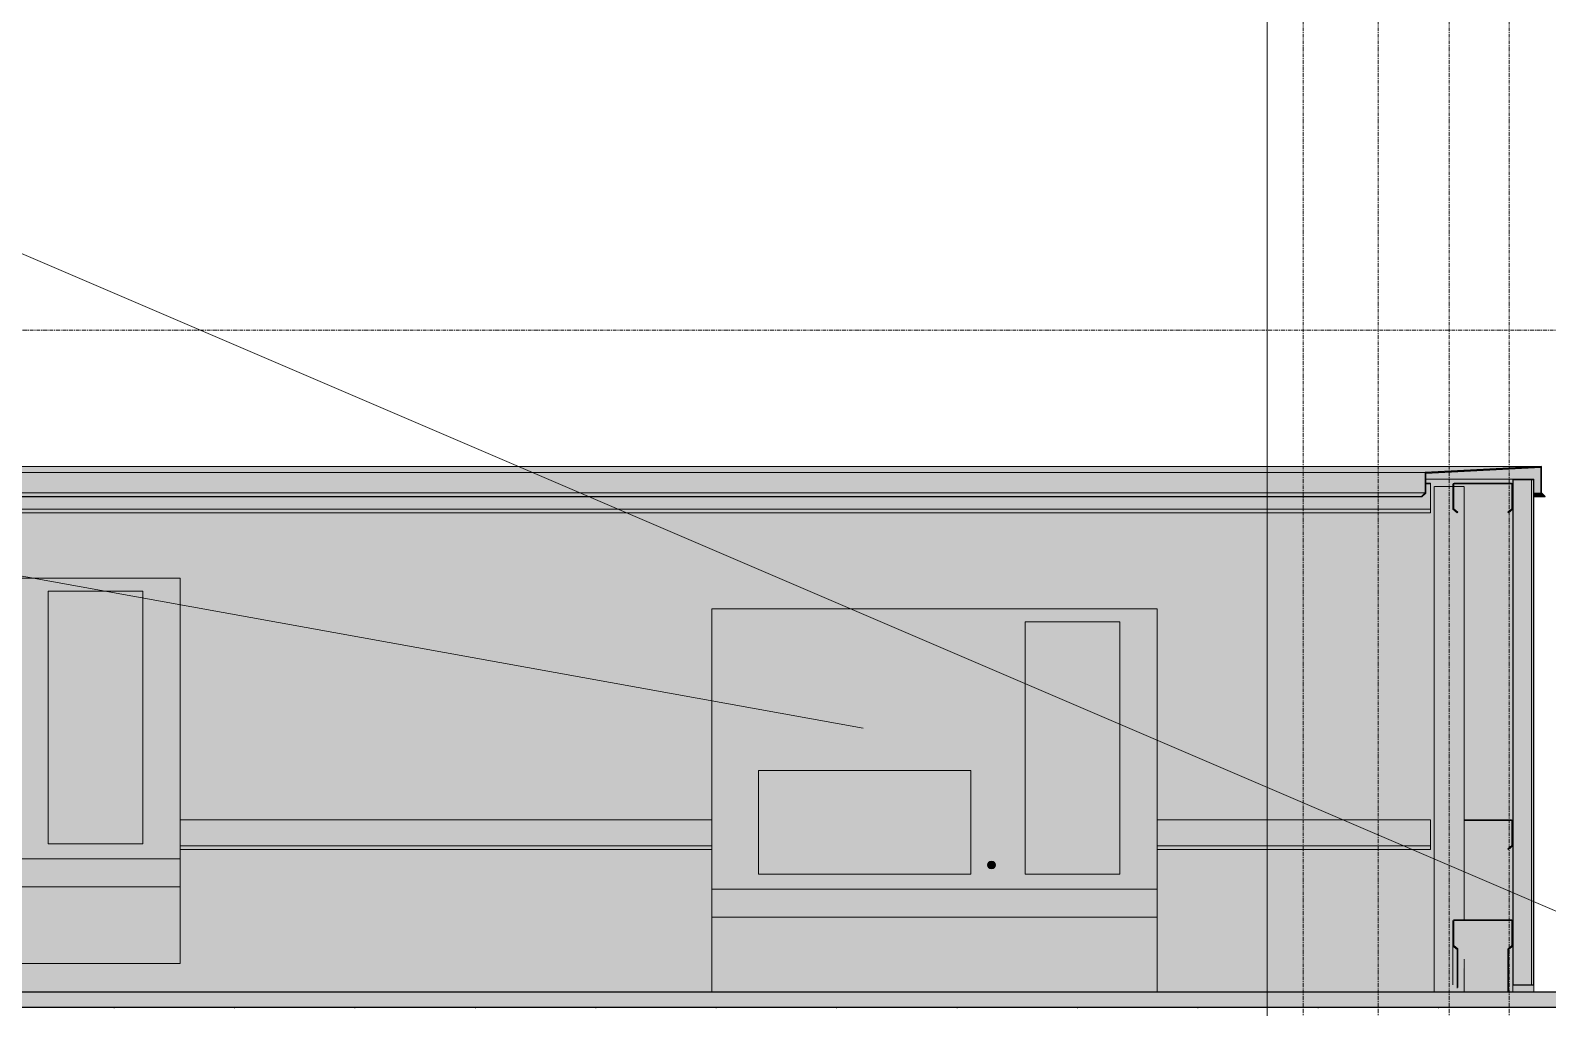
# Model space of a CAD drawing. Header units: inches. Extents: x -23445 to -32, y -314 to 853.
# Drawn here: x -22539.6 to -22336.9, y 171.2 to 301.8 of the extents above; entities that cross this region are included whole.
import ezdxf

# ---------------------------------------------------------------- set-up
doc = ezdxf.new("R2010")
doc.units = ezdxf.units.IN
doc.header["$MEASUREMENT"] = 0
doc.linetypes.add('Grid Line 1_2_', pattern=[0.875, 0.5, -0.125, 0.125, -0.125])
for name, color, linetype, lineweight in [('A-ANNO-IDEN', 131, 'Continuous', 9), ('A-FLOR-LEVL', 51, 'Continuous', 9), ('A-ROOF', 132, 'Continuous', 9), ('A-ROOF-PATT', 132, 'Continuous', 9), ('A-WALL', 113, 'Continuous', 9), ('G-ANNO-SYMB', 111, 'Continuous', 9), ('M-EQPM', 50, 'Continuous', 9), ('S-BEAM', 12, 'Continuous', 9), ('S-COLS', 52, 'Continuous', 9), ('S-GRID', 1, 'Continuous', 9)]:
    doc.layers.add(name, color=color, linetype=linetype, lineweight=lineweight)

# ---------------------------------------------------------------- blocks, each defined once
blk = doc.blocks.new('Girt_C - 8_D-1405601-Building Section - North_South looking West _ Clinic')
at = {"layer": 'S-BEAM'}
h = blk.add_hatch(dxfattribs=at)
h.set_pattern_fill('FP_1', color=256, style=0, pattern_type=2)
h.set_pattern_definition([(45, (-21811.89, 94.61), (-19.007, 19.007), []), (45, (-21811.89, 123.41), (-19.007, 19.007), [])])
h.paths.add_polyline_path([(-22342.13, 237.31), (-22341.55, 237.8), (-22341.55, 241.11), (-22341.66, 241.11), (-22341.66, 237.85), (-22342.2, 237.4)], flags=0)
h.paths.add_polyline_path([(-22348.98, 237.31), (-22348.91, 237.4), (-22349.44, 237.85), (-22349.44, 241.11), (-22349.55, 241.11), (-22349.55, 237.8), (-22349.42, 237.69)], flags=0)
h.paths.add_polyline_path([(-22341.74, 241.19), (-22341.74, 241.3), (-22349.37, 241.3), (-22349.37, 241.19), (-22346.39, 241.19)], flags=0)
at = {"layer": 'S-BEAM', "lineweight": 15}
for p, q in [((-22341.74, 241.3), (-22349.37, 241.3)), ((-22349.37, 241.19), (-22341.74, 241.19)), ((-22349.55, 241.11), (-22349.55, 237.8)), ((-22349.44, 237.85), (-22349.44, 241.11)), ((-22341.66, 241.11), (-22341.66, 237.85)), ((-22341.55, 237.8), (-22341.55, 241.11)), ((-22349.55, 237.8), (-22348.98, 237.31)), ((-22348.91, 237.4), (-22349.44, 237.85)), ((-22348.98, 237.31), (-22348.91, 237.4)), ((-22341.66, 237.85), (-22342.2, 237.4)), ((-22342.2, 237.4), (-22342.13, 237.31)), ((-22342.13, 237.31), (-22341.55, 237.8))]:
    blk.add_line(p, q, dxfattribs=at)
for centre, radius, start, end in [((-22349.37, 241.11), 0.188, 90, 180), ((-22349.37, 241.11), 0.0782, 90, 177.8773), ((-22341.74, 241.11), 0.188, 0, 90), ((-22341.74, 241.11), 0.0782, 3.0424, 90)]:
    blk.add_arc(centre, radius, start, end, dxfattribs=at)
blk = doc.blocks.new('Girt_C - 8_D-1405602-Building Section - North_South looking West _ Clinic')
at = {"layer": 'S-BEAM'}
for points in [[(-22346.39, 173.24), (-22342.2, 173.24), (-22342.13, 179.07), (-22341.74, 179.47), (-22341.74, 182.81), (-22349.37, 182.8), (-22349.37, 179.4), (-22348.91, 178.93), (-22348.91, 177.65), (-22348.1, 177.61), (-22348.1, 173.24)], [(-22348.98, 173.78), (-22348.98, 178.93), (-22349.55, 179.41), (-22349.48, 174.21), (-22349.19, 173.96)], [(-22342.13, 173.24), (-22341.55, 173.24), (-22341.55, 179.41), (-22342.13, 178.93), (-22342.13, 174.21)], [(-22341.74, 179.4), (-22341.66, 179.47), (-22341.74, 179.41)], [(-22348.98, 173.78), (-22348.91, 173.86), (-22348.98, 174.21)]]:
    blk.add_hatch(color=256, dxfattribs=at).paths.add_polyline_path(points, flags=0)
at = {"layer": 'S-BEAM', "lineweight": 15}
for p, q in [((-22349.55, 182.73), (-22349.55, 179.41)), ((-22349.44, 179.47), (-22349.44, 182.73)), ((-22341.74, 182.92), (-22349.37, 182.92)), ((-22349.37, 182.81), (-22341.74, 182.81)), ((-22341.66, 182.73), (-22341.66, 179.47)), ((-22341.55, 179.41), (-22341.55, 182.73)), ((-22349.55, 179.41), (-22348.98, 178.93)), ((-22348.91, 179.02), (-22349.44, 179.47)), ((-22348.98, 178.93), (-22348.91, 179.02)), ((-22341.66, 179.47), (-22342.2, 179.01)), ((-22342.2, 179.01), (-22342.13, 178.93)), ((-22342.13, 178.93), (-22341.55, 179.41))]:
    blk.add_line(p, q, dxfattribs=at)
at = {"layer": 'S-BEAM'}
for p, q in [((-22349.55, 174.21), (-22349.55, 179.41)), ((-22348.98, 178.93), (-22348.98, 173.78)), ((-22348.91, 179.02), (-22348.91, 173.86)), ((-22342.2, 179.01), (-22342.2, 173.24)), ((-22342.13, 178.93), (-22342.13, 173.24))]:
    blk.add_line(p, q, dxfattribs=at)
at = {"layer": 'S-BEAM', "lineweight": 15, "flags": 128}
for points in [[(-22349.37, 182.92), (-22349.44, 182.9), (-22349.5, 182.86), (-22349.54, 182.8), (-22349.55, 182.73)], [(-22349.44, 182.73), (-22349.43, 182.77), (-22349.4, 182.8), (-22349.37, 182.81)], [(-22341.55, 182.73), (-22341.57, 182.8), (-22341.61, 182.86), (-22341.67, 182.9), (-22341.74, 182.92)], [(-22341.74, 182.81), (-22341.7, 182.8), (-22341.67, 182.77), (-22341.66, 182.73)]]:
    blk.add_lwpolyline(points, dxfattribs=at)
blk = doc.blocks.new('Girt_C - 8_D-1405603-Building Section - North_South looking West _ Clinic')
at = {"layer": 'S-BEAM'}
blk.add_hatch(color=256, dxfattribs=at).paths.add_polyline_path([(-22352.55, 241.11), (-22352.55, 241.3), (-22353.18, 241.27), (-22353.18, 241.11)], flags=0)
h = blk.add_hatch(color=256, dxfattribs=at)
h.paths.add_polyline_path([(-22356.08, 237.8), (-22352.55, 237.8), (-22352.55, 241.11), (-22353.18, 241.11), (-22353.24, 239.91), (-22353.74, 239.46), (-22541.1, 239.46), (-22541.1, 237.8), (-22375.45, 237.8)], flags=0)
h.paths.add_polyline_path([(-22569.11, 237.8), (-22545, 237.8), (-22545, 239.46), (-22669.93, 239.46), (-22669.93, 237.8)], flags=0)
h.paths.add_polyline_path([(-22733.3, 237.8), (-22733.3, 239.46), (-22785.05, 239.46), (-22785.05, 237.8), (-22783.62, 237.8)], flags=0)
h = blk.add_hatch(color=256, dxfattribs=at)
h.paths.add_polyline_path([(-22375.45, 237.31), (-22352.55, 237.31), (-22352.55, 237.8), (-22541.1, 237.8), (-22541.1, 237.31), (-22414.18, 237.31)], flags=0)
h.paths.add_polyline_path([(-22549.75, 237.31), (-22545, 237.31), (-22545, 237.8), (-22669.93, 237.8), (-22669.93, 237.31), (-22569.11, 237.31)], flags=0)
h.paths.add_polyline_path([(-22733.3, 237.31), (-22733.3, 237.8), (-22785.05, 237.8), (-22785.05, 237.31)], flags=0)
for p, q in [((-22352.55, 241.3), (-22353.18, 241.3)), ((-22352.55, 241.3), (-22352.55, 241.11)), ((-22352.55, 241.11), (-22352.55, 237.8)), ((-22541.1, 237.8), (-22352.55, 237.8)), ((-22352.55, 237.31), (-22541.1, 237.31)), ((-22352.55, 237.8), (-22352.55, 237.31))]:
    blk.add_line(p, q, dxfattribs=at)
blk = doc.blocks.new('Carrier_48TC_Standard_Efficiency_Gas_Heat_Electric_Cooling_Packaged_Rooftop_Unit_3_to_15_nominal_tons - 7_5 ton 48TC__08-873531-Building Section - North_South looking West _ Clinic')
at = {"layer": 'M-EQPM'}
h = blk.add_hatch(color=256, dxfattribs=at)
h.paths.add_polyline_path([(-22448.55, 183.25), (-22389.05, 183.25), (-22389.05, 224.5), (-22448.55, 224.5), (-22448.55, 183.98)], flags=0)
h.paths.add_polyline_path([(-22406.68, 189), (-22406.68, 222.75), (-22394.05, 222.75), (-22394.05, 189)], flags=0)
h.paths.add_polyline_path([(-22413.93, 189), (-22442.3, 189), (-22442.3, 202.88), (-22413.93, 202.88), (-22413.93, 190.25)], flags=0)
h.paths.add_polyline_path([(-22411.31, 189.75), (-22411.63, 189.99), (-22411.7, 190.25), (-22411.31, 190.76), (-22410.97, 190.7), (-22410.72, 190.51), (-22410.65, 190.25), (-22410.72, 189.99), (-22410.92, 189.8)], flags=0)
for points in [[(-22406.68, 189), (-22394.05, 189), (-22394.05, 222.75), (-22406.68, 222.75), (-22406.68, 193.74)], [(-22433.55, 189), (-22413.93, 189), (-22413.93, 202.88), (-22442.3, 202.88), (-22442.3, 189)], [(-22411.31, 189.75), (-22410.92, 189.8), (-22410.72, 189.99), (-22410.65, 190.25), (-22410.72, 190.51), (-22411.04, 190.76), (-22411.44, 190.7), (-22411.7, 190.25), (-22411.63, 189.99)], [(-22448.55, 173.24), (-22389.05, 173.24), (-22389.05, 187), (-22448.55, 187), (-22448.55, 174.21)]]:
    blk.add_hatch(color=256, dxfattribs=at).paths.add_polyline_path(points, flags=0)
for p, q in [((-22448.55, 224.5), (-22389.05, 224.5)), ((-22448.55, 183.25), (-22448.55, 224.5)), ((-22389.05, 224.5), (-22389.05, 183.25)), ((-22394.05, 222.75), (-22406.68, 222.75)), ((-22406.68, 222.75), (-22406.68, 189)), ((-22394.05, 189), (-22394.05, 222.75)), ((-22413.93, 202.88), (-22442.3, 202.88)), ((-22442.3, 202.88), (-22442.3, 189)), ((-22413.93, 189), (-22413.93, 202.88)), ((-22442.3, 189), (-22413.93, 189)), ((-22406.68, 189), (-22394.05, 189)), ((-22448.55, 187), (-22389.05, 187)), ((-22448.55, 173.24), (-22448.55, 187)), ((-22389.05, 187), (-22389.05, 173.24)), ((-22389.05, 183.25), (-22448.55, 183.25))]:
    blk.add_line(p, q, dxfattribs=at)
for start, end in [(0, 180), (180, 0)]:
    blk.add_arc((-22411.18, 190.25), 0.523, start, end, dxfattribs=at)
blk = doc.blocks.new('Carrier_48TC_Standard_Efficiency_Gas_Heat_Electric_Cooling_Packaged_Rooftop_Unit_3_to_15_nominal_tons - 7_5 ton 48TC__08-V9-Building Section - North_South looking West _ Clinic')
at = {"layer": 'M-EQPM'}
h = blk.add_hatch(color=256, dxfattribs=at)
h.paths.add_polyline_path([(-22579.05, 187.33), (-22519.55, 187.33), (-22519.55, 228.58), (-22579.05, 228.58), (-22579.05, 193.74)], flags=0)
h.paths.add_polyline_path([(-22524.55, 193.08), (-22537.18, 193.08), (-22537.18, 226.83), (-22524.55, 226.83), (-22524.55, 193.74)], flags=0)
h.paths.add_polyline_path([(-22572.8, 193.08), (-22572.8, 206.96), (-22544.43, 206.96), (-22544.43, 193.08), (-22569.11, 193.08)], flags=0)
h.paths.add_polyline_path([(-22541.81, 193.83), (-22542.13, 194.07), (-22542.2, 194.33), (-22541.81, 194.84), (-22541.47, 194.79), (-22541.22, 194.59), (-22541.15, 194.33), (-22541.22, 194.07), (-22541.42, 193.88)], flags=0)
for points in [[(-22530.38, 193.08), (-22524.55, 193.08), (-22524.55, 226.83), (-22537.18, 226.83), (-22537.18, 193.08)], [(-22549.75, 193.08), (-22544.43, 193.08), (-22544.43, 206.96), (-22572.8, 206.96), (-22572.8, 193.08), (-22554.59, 193.08)], [(-22541.81, 193.83), (-22541.42, 193.88), (-22541.22, 194.07), (-22541.15, 194.33), (-22541.22, 194.59), (-22541.54, 194.84), (-22541.94, 194.79), (-22542.2, 194.33), (-22542.13, 194.07)], [(-22549.75, 177.08), (-22519.55, 177.08), (-22519.55, 191.08), (-22579.05, 191.08), (-22579.05, 177.08), (-22559.43, 177.08)]]:
    blk.add_hatch(color=256, dxfattribs=at).paths.add_polyline_path(points, flags=0)
for p, q in [((-22579.05, 228.58), (-22519.55, 228.58)), ((-22579.05, 187.33), (-22579.05, 228.58)), ((-22519.55, 228.58), (-22519.55, 187.33)), ((-22524.55, 226.83), (-22537.18, 226.83)), ((-22537.18, 226.83), (-22537.18, 193.08)), ((-22524.55, 193.08), (-22524.55, 226.83)), ((-22544.43, 206.96), (-22572.8, 206.96)), ((-22572.8, 206.96), (-22572.8, 193.08)), ((-22544.43, 193.08), (-22544.43, 206.96)), ((-22572.8, 193.08), (-22544.43, 193.08)), ((-22537.18, 193.08), (-22524.55, 193.08)), ((-22579.05, 191.08), (-22519.55, 191.08)), ((-22579.05, 177.08), (-22579.05, 191.08)), ((-22519.55, 191.08), (-22519.55, 177.08)), ((-22519.55, 187.33), (-22579.05, 187.33)), ((-22519.55, 177.08), (-22579.05, 177.08))]:
    blk.add_line(p, q, dxfattribs=at)
for start, end in [(0, 180), (180, 0)]:
    blk.add_arc((-22541.68, 194.33), 0.523, start, end, dxfattribs=at)
blk = doc.blocks.new('Girt_C - 8_D-V11-Building Section - North_South looking West _ Clinic')
at = {"layer": 'S-BEAM'}
h = blk.add_hatch(color=256, dxfattribs=at)
h.paths.add_polyline_path([(-22375.45, 196.11), (-22352.55, 196.11), (-22352.55, 196.3), (-22389.05, 196.27), (-22389.05, 196.11)], flags=0)
h.paths.add_polyline_path([(-22448.55, 196.11), (-22448.55, 196.3), (-22519.55, 196.25), (-22519.55, 196.11), (-22491.65, 196.11)], flags=0)
h.paths.add_polyline_path([(-22579.05, 196.11), (-22579.05, 196.3), (-22669.93, 196.22), (-22669.93, 196.11), (-22646.58, 196.11)], flags=0)
h.paths.add_polyline_path([(-22733.3, 196.11), (-22733.3, 196.3), (-22785.05, 196.27), (-22785.05, 196.11)], flags=0)
h = blk.add_hatch(color=256, dxfattribs=at)
h.paths.add_polyline_path([(-22352.55, 192.8), (-22352.55, 196.11), (-22389.05, 196.11), (-22389.05, 192.8), (-22356.08, 192.8)], flags=0)
h.paths.add_polyline_path([(-22452.91, 192.8), (-22448.55, 192.8), (-22448.55, 196.11), (-22519.55, 196.11), (-22519.55, 192.8), (-22491.65, 192.8)], flags=0)
h.paths.add_polyline_path([(-22646.58, 192.8), (-22579.05, 192.8), (-22579.05, 196.11), (-22669.93, 196.11), (-22669.93, 192.8)], flags=0)
h.paths.add_polyline_path([(-22733.3, 192.8), (-22733.3, 196.11), (-22785.05, 196.11), (-22785.05, 192.8), (-22762.78, 192.8)], flags=0)
h = blk.add_hatch(color=256, dxfattribs=at)
h.paths.add_polyline_path([(-22352.55, 192.31), (-22352.55, 192.8), (-22389.05, 192.8), (-22389.05, 192.31), (-22356.08, 192.31)], flags=0)
h.paths.add_polyline_path([(-22448.55, 192.31), (-22448.55, 192.8), (-22519.55, 192.8), (-22519.55, 192.31), (-22452.91, 192.31)], flags=0)
h.paths.add_polyline_path([(-22607.85, 192.31), (-22579.05, 192.31), (-22579.05, 192.8), (-22669.93, 192.8), (-22669.93, 192.31), (-22646.58, 192.31)], flags=0)
h.paths.add_polyline_path([(-22733.3, 192.31), (-22733.3, 192.8), (-22785.05, 192.8), (-22785.05, 192.31), (-22762.78, 192.31)], flags=0)
h = blk.add_hatch(color=256, dxfattribs=at)
h.paths.add_polyline_path([(-22448.55, 192.31), (-22448.55, 192.31), (-22452.91, 192.31)], flags=0)
h.paths.add_polyline_path([(-22733.3, 192.31), (-22733.3, 192.31), (-22762.78, 192.31)], flags=0)
for p, q in [((-22448.55, 196.3), (-22519.55, 196.3)), ((-22352.55, 196.3), (-22389.05, 196.3)), ((-22352.55, 196.3), (-22352.55, 196.11)), ((-22352.55, 196.11), (-22352.55, 192.8)), ((-22519.55, 192.8), (-22448.55, 192.8)), ((-22389.05, 192.8), (-22352.55, 192.8)), ((-22352.55, 192.8), (-22352.55, 192.31)), ((-22448.55, 192.31), (-22519.55, 192.31)), ((-22352.55, 192.31), (-22389.05, 192.31))]:
    blk.add_line(p, q, dxfattribs=at)
blk = doc.blocks.new('Girt_C - 8_D-1405609-Building Section - North_South looking West _ Clinic')
at = {"layer": 'S-BEAM'}
h = blk.add_hatch(color=256, dxfattribs=at)
h.paths.add_polyline_path([(-22342.13, 192.31), (-22341.55, 192.8), (-22341.55, 196.11), (-22341.66, 196.11), (-22341.66, 192.85), (-22342.2, 192.4)], flags=0)
h.paths.add_polyline_path([(-22341.74, 196.19), (-22341.74, 196.3), (-22348.1, 196.3), (-22348.1, 196.19), (-22346.39, 196.19)], flags=0)
for p, q in [((-22341.74, 196.3), (-22348.1, 196.3)), ((-22348.1, 196.19), (-22341.74, 196.19)), ((-22341.66, 196.11), (-22341.66, 192.85)), ((-22341.66, 192.85), (-22342.2, 192.4)), ((-22342.13, 192.31), (-22341.55, 192.8)), ((-22342.2, 192.4), (-22342.13, 192.31))]:
    blk.add_line(p, q, dxfattribs=at)
for radius, start in [(0.187, 0), (0.0782, 3.0424)]:
    blk.add_arc((-22341.74, 196.11), radius, start, 90, dxfattribs=at)

msp = doc.modelspace()

# ---------------------------------------------------------------- hatches: boundary and pattern name
at = {"layer": 'A-ROOF'}
msp.add_hatch(color=256, dxfattribs=at).paths.add_polyline_path([(-20889.05, 171.24), (-20889.05, 173.24), (-22786.55, 173.24), (-22786.55, 171.24), (-20890.55, 171.24)], flags=0)
at = {"layer": 'A-ROOF-PATT'}
h = msp.add_hatch(dxfattribs=at)
h.set_pattern_fill('FP_6', color=256, style=0, pattern_type=2)
h.set_pattern_definition([(90, (-174.388, -762.154), (-16.082, 1e-15), [])])
h.paths.add_polyline_path([(-22808.3, 153.07), (-22798.62, 153.07), (-22798.62, 153.86), (-22808.3, 153.86)], flags=0)
h.paths.add_polyline_path([(-20878.55, 153.07), (-20878.55, 153.86), (-20889.05, 153.86), (-20889.04, 153.07), (-20879.7, 153.07)], flags=0)
h.paths.add_polyline_path([(-20884.2, 155.4), (-20878.55, 155.4), (-20878.55, 155.87), (-20889.05, 155.87), (-20889.05, 155.4), (-20887.49, 155.4)], flags=0)
h.paths.add_polyline_path([(-20900.3, 171.11), (-20900.3, 171.24), (-22786.55, 171.24), (-22786.55, 171.11), (-20903.56, 171.11)], flags=0)
at = {"layer": 'A-WALL', "lineweight": 5}
h = msp.add_hatch(color=256, dxfattribs=at)
h.paths.add_polyline_path([(-22733.3, 242.69), (-22733.3, 243.5), (-22798.3, 243.43), (-22784.12, 242.69)], flags=0)
h.paths.add_polyline_path([(-22353.24, 242.69), (-22337.8, 243.5), (-22669.93, 243.5), (-22669.93, 242.69), (-22356.08, 242.69)], flags=0)
h.paths.add_polyline_path([(-22798.3, 242.69), (-22785.31, 242.69), (-22798.3, 243.37)], flags=0)
at = {"layer": 'A-WALL'}
for points in [[(-22337.28, 239.46), (-22337.24, 239.5), (-22337.74, 240), (-22337.74, 243.5), (-22353.24, 242.69), (-22353.24, 240), (-22353.18, 239.97), (-22353.18, 242.63), (-22337.8, 243.43), (-22337.8, 239.97)], [(-22341.55, 174.24), (-22339.05, 174.24), (-22339.05, 241.75), (-22341.55, 241.75), (-22341.55, 183.98)]]:
    msp.add_hatch(color=256, dxfattribs=at).paths.add_polyline_path(points, flags=0)
at = {"layer": 'A-WALL', "lineweight": 5}
for points in [[(-22338.74, 239.97), (-22337.8, 240), (-22337.8, 243.43), (-22353.18, 242.57), (-22353.18, 241.83), (-22338.74, 241.75), (-22338.74, 240)], [(-22339.05, 174.24), (-22338.74, 174.24), (-22338.74, 241.75), (-22339.05, 241.75), (-22339.05, 183.98)], [(-22337.8, 239.46), (-22337.28, 239.46), (-22337.8, 239.97), (-22338.74, 239.97), (-22338.74, 239.46)], [(-22338.74, 173.24), (-22338.74, 174.24), (-22341.55, 174.21), (-22341.55, 173.24)]]:
    msp.add_hatch(color=256, dxfattribs=at).paths.add_polyline_path(points, flags=0)
h = msp.add_hatch(color=256, dxfattribs=at)
h.paths.add_polyline_path([(-22783.62, 240), (-22733.3, 240), (-22733.3, 242.69), (-22784.12, 242.63), (-22784.12, 240), (-22783.66, 240)], flags=0)
h.paths.add_polyline_path([(-22784.18, 240), (-22784.18, 242.63), (-22786.55, 242.69), (-22798.3, 242.63), (-22798.3, 241.75), (-22785.05, 241.75), (-22785.05, 240)], flags=0)
h.paths.add_polyline_path([(-22569.11, 240), (-22353.24, 240), (-22353.24, 242.69), (-22669.93, 242.69), (-22669.93, 240)], flags=0)
h = msp.add_hatch(color=256, dxfattribs=at)
h.paths.add_polyline_path([(-22356.08, 173.24), (-22352, 173.24), (-22352, 240.83), (-22349.55, 240.83), (-22349.53, 241.11), (-22349.44, 241.11), (-22349.37, 240.83), (-22348.1, 240.83), (-22348.1, 196.3), (-22341.74, 196.3), (-22341.74, 196.19), (-22348.1, 196.19), (-22348.1, 182.92), (-22341.74, 182.92), (-22341.66, 182.73), (-22341.55, 182.81), (-22341.55, 192.8), (-22342.13, 192.31), (-22342.2, 192.4), (-22341.66, 192.85), (-22341.66, 196.11), (-22341.55, 196.19), (-22341.55, 237.8), (-22342.13, 237.31), (-22342.2, 237.4), (-22341.66, 237.85), (-22341.66, 241.11), (-22341.55, 241.19), (-22341.55, 241.75), (-22353.18, 241.75), (-22353.18, 241.3), (-22352.55, 241.27), (-22352.55, 237.31), (-22541.1, 237.31), (-22541.1, 228.58), (-22519.55, 228.58), (-22519.55, 196.3), (-22448.55, 196.3), (-22448.55, 224.5), (-22389.05, 224.5), (-22389.05, 196.3), (-22352.55, 196.27), (-22352.55, 192.31), (-22389.05, 192.31), (-22389.05, 173.24), (-22375.45, 173.24)], flags=0)
h.paths.add_polyline_path([(-22782.15, 173.24), (-22617.8, 173.24), (-22617.8, 185.5), (-22613.05, 185.5), (-22613.05, 173.24), (-22545, 173.24), (-22545, 177.08), (-22579.05, 177.08), (-22579.05, 192.31), (-22669.93, 192.31), (-22669.93, 179.08), (-22733.3, 179.08), (-22733.3, 192.31), (-22785.05, 192.31), (-22785.05, 173.24)], flags=0)
h.paths.add_polyline_path([(-22541.1, 173.24), (-22448.55, 173.24), (-22448.55, 192.31), (-22519.55, 192.31), (-22519.55, 177.08), (-22541.1, 177.08), (-22541.1, 174.21)], flags=0)
h.paths.add_polyline_path([(-22589.65, 196.3), (-22579.05, 196.3), (-22579.05, 228.58), (-22545, 228.58), (-22545, 237.31), (-22669.93, 237.31), (-22669.93, 196.3), (-22646.58, 196.3)], flags=0)
h.paths.add_polyline_path([(-22785.05, 196.3), (-22733.3, 196.3), (-22733.3, 237.31), (-22785.05, 237.31), (-22785.05, 232.81)], flags=0)
h.paths.add_polyline_path([(-22348.3, 241.19), (-22349.37, 241.19), (-22349.37, 241.3), (-22341.74, 241.3), (-22341.74, 241.19), (-22348.3, 241.19)], flags=0)
h = msp.add_hatch(color=256, dxfattribs=at)
h.paths.add_polyline_path([(-22785.05, 239.5), (-22783.7, 239.5), (-22784.18, 240), (-22785.05, 239.97)], flags=0)
h.paths.add_polyline_path([(-22569.11, 239.5), (-22353.7, 239.54), (-22353.24, 240), (-22669.93, 240), (-22669.93, 239.5)], flags=0)
h.paths.add_polyline_path([(-22733.3, 239.5), (-22733.3, 240), (-22784.09, 239.97), (-22783.62, 239.5)], flags=0)
at = {"layer": 'S-COLS', "lineweight": 5}
for points in [[(-22351.27, 173.24), (-22350.05, 173.24), (-22350.05, 240.83), (-22352, 240.83), (-22352, 173.24), (-22351.34, 173.24)], [(-22348.34, 173.24), (-22348.1, 173.24), (-22348.15, 177.61), (-22348.91, 177.65), (-22348.98, 173.78), (-22349.55, 174.27), (-22349.55, 182.73), (-22349.37, 182.81), (-22349.33, 182.92), (-22348.1, 182.92), (-22348.1, 240.83), (-22349.44, 240.83), (-22349.44, 237.85), (-22348.91, 237.4), (-22348.98, 237.31), (-22349.55, 237.85), (-22349.62, 240.83), (-22350.05, 240.83), (-22350.05, 173.24), (-22348.49, 173.24)]]:
    msp.add_hatch(color=256, dxfattribs=at).paths.add_polyline_path(points, flags=0)

# ---------------------------------------------------------------- linework, layer by layer
at = {"layer": 'A-ANNO-IDEN', "color": 153}
for p, q in [((-22178.37, 116.58), (-22961.23, 452.28)), ((-22428.31, 208.52), (-22921.44, 297.75))]:
    msp.add_line(p, q, dxfattribs=at)
at = {"layer": 'A-FLOR-LEVL', "linetype": 'Grid Line 1_2_'}
msp.add_line((-23227.37, 261.75), (-20111.4, 261.75), dxfattribs=at)
at = {"layer": 'A-ROOF', "lineweight": 25}
for p, q in [((-20889.05, 173.24), (-22785.05, 173.24)), ((-22786.55, 171.24), (-20900.3, 171.24))]:
    msp.add_line(p, q, dxfattribs=at)
at = {"layer": 'A-WALL'}
for p, q in [((-22669.93, 243.5), (-22337.74, 243.5)), ((-22669.93, 242.69), (-22353.24, 242.69)), ((-22338.74, 241.83), (-22353.18, 241.83)), ((-22339.05, 241.75), (-22339.05, 174.24)), ((-22338.74, 241.75), (-22338.74, 241.83)), ((-22669.93, 240), (-22353.24, 240)), ((-22669.93, 239.5), (-22353.74, 239.5)), ((-22669.93, 239.46), (-22353.7, 239.46)), ((-22338.74, 239.97), (-22337.8, 239.97)), ((-22338.74, 239.46), (-22337.28, 239.46)), ((-22341.55, 173.24), (-22341.55, 174.24)), ((-22338.74, 174.24), (-22338.74, 173.24))]:
    msp.add_line(p, q, dxfattribs=at)
at = {"layer": 'A-WALL', "lineweight": 25}
for p, q in [((-22337.74, 243.5), (-22353.24, 242.69)), ((-22353.18, 242.63), (-22337.8, 243.43)), ((-22337.8, 243.43), (-22337.8, 239.97)), ((-22337.74, 240), (-22337.74, 243.5)), ((-22353.24, 242.69), (-22353.24, 240)), ((-22353.18, 239.97), (-22353.18, 242.63)), ((-22341.55, 241.75), (-22341.55, 174.24)), ((-22338.74, 241.75), (-22341.55, 241.75)), ((-22338.74, 174.24), (-22338.74, 241.75)), ((-22353.24, 240), (-22353.74, 239.5)), ((-22353.74, 239.5), (-22353.7, 239.46)), ((-22353.7, 239.46), (-22353.18, 239.97)), ((-22337.8, 239.97), (-22337.28, 239.46)), ((-22337.24, 239.5), (-22337.74, 240)), ((-22337.28, 239.46), (-22337.24, 239.5)), ((-22341.55, 174.24), (-22338.74, 174.24))]:
    msp.add_line(p, q, dxfattribs=at)
at = {"layer": 'G-ANNO-SYMB'}
msp.add_line((-22374.36, 545.16), (-22374.36, -79.66), dxfattribs=at)
at = {"layer": 'S-COLS'}
for p, q in [((-22352.05, 240.83), (-22352.05, 173.24)), ((-22350.05, 240.83), (-22352, 240.83)), ((-22349.53, 240.83), (-22350.05, 240.83)), ((-22348.1, 240.83), (-22349.43, 240.83)), ((-22348.05, 182.92), (-22348.05, 240.83)), ((-22348.05, 173.24), (-22348.05, 177.65))]:
    msp.add_line(p, q, dxfattribs=at)
at = {"layer": 'S-GRID', "linetype": 'Grid Line 1_2_'}
for p, q in [((-22369.55, -273.16), (-22369.55, 738.66)), ((-22359.55, -273.16), (-22359.55, 738.66)), ((-22359.55, -273.16), (-22359.55, 738.66)), ((-22350.05, -273.16), (-22350.05, 738.66)), ((-22342.05, -273.16), (-22342.05, 738.66))]:
    msp.add_line(p, q, dxfattribs=at)

# ---------------------------------------------------------------- block references
at = {"layer": 'M-EQPM'}
for name in ['Carrier_48TC_Standard_Efficiency_Gas_Heat_Electric_Cooling_Packaged_Rooftop_Unit_3_to_15_nominal_tons - 7_5 ton 48TC__08-V9-Building Section - North_South looking West _ Clinic', 'Carrier_48TC_Standard_Efficiency_Gas_Heat_Electric_Cooling_Packaged_Rooftop_Unit_3_to_15_nominal_tons - 7_5 ton 48TC__08-873531-Building Section - North_South looking West _ Clinic']:
    msp.add_blockref(name, (0, 0), dxfattribs=at)
at = {"layer": 'S-BEAM'}
for name in ['Girt_C - 8_D-1405603-Building Section - North_South looking West _ Clinic', 'Girt_C - 8_D-1405601-Building Section - North_South looking West _ Clinic', 'Girt_C - 8_D-V11-Building Section - North_South looking West _ Clinic', 'Girt_C - 8_D-1405609-Building Section - North_South looking West _ Clinic', 'Girt_C - 8_D-1405602-Building Section - North_South looking West _ Clinic']:
    msp.add_blockref(name, (0, 0), dxfattribs=at)

doc.saveas('drawing.dxf')
